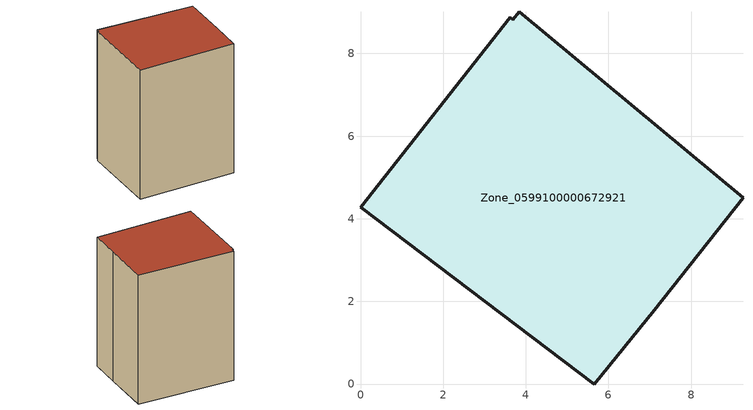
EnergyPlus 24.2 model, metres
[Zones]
Zone_0599100000672921
 floor ground (C_G): 3.84,9 9.26,4.5 7.11,1.78 5.66,0 0,4.28 3.62,8.87 3.69,8.82 z3.29
 wall outside (C_F): 7.11,1.78 9.26,4.5 3.84,9 3.69,8.82 3.62,8.87 0,4.28 5.66,0 7.11,1.78 z3.29:13
 roof outside (C_R): 9.26,4.5 3.84,9 3.69,8.82 3.62,8.87 0,4.28 5.66,0 7.11,1.78 z13
[BUILDING]
Pand.0599100000672921: North Axis=0; Terrain=City; Loads Convergence Tolerance Value=0.04; Temperature Convergence Tolerance Value=0.4; Solar Distribution=FullExterior; Maximum Number of Warmup Days=25; Minimum Number of Warmup Days=1
[Site:Location]
Rotterdam.The.Hague.AP_ZH_NLD Design_Conditions: Latitude=51.96; Longitude=4.45; Time Zone=1; Elevation=-4.5
[SITE:GROUNDTEMPERATURE:BUILDINGSURFACE]
18, 18, 18, 18, 18, 18, 18, 18, 18, 18, 18, 18
[MATERIAL] Thermal Absorptance=0.9; Solar Absorptance=0.7; Visible Absorptance=0.7
Name | Roughness | Thickness | Conductivity | Density | Specific Heat
G.TC.1946 | MediumSmooth | 0.15 | 1 | 540 | 1210
F.TC.1946 | Rough | 0.3 | 0.857143 | 1920 | 840
R.TC.1946 | MediumRough | 0.2 | 0.909091 | 1500 | 1000
[CONSTRUCTION]
C_G: G.TC.1946
C_F: F.TC.1946
C_R: R.TC.1946
[ZONE]
Zone_0599100000672921: Type=1; Multiplier=1; Ceiling Height=Autocalculate; Volume=Autocalculate; Floor Area=autocalculate; Part of Total Floor Area=Yes
[ZONEINFILTRATION:DESIGNFLOWRATE]
Infil_Zone_0599100000672921: Zone or ZoneList or Space or SpaceList=Zone_0599100000672921; Schedule=AlwaysOn; Design Flow Rate Calculation Method=Flow/Area; Flow Rate per Floor Area=0.003; Constant Term Coefficient=1; Temperature Term Coefficient=0; Velocity Term Coefficient=0; Velocity Squared Term Coefficient=0
[HVACTEMPLATE:ZONE:IDEALLOADSAIRSYSTEM]
Zone_0599100000672921: Maximum Heating Supply Air Temperature=50; Minimum Cooling Supply Air Temperature=13; Maximum Heating Supply Air Humidity Ratio=0.0156; Minimum Cooling Supply Air Humidity Ratio=0.0077; Heating Limit=NoLimit; Cooling Limit=NoLimit; Dehumidification Control Type=ConstantSensibleHeatRatio; Cooling Sensible Heat Ratio=0.7; Dehumidification Setpoint=60; Humidification Control Type=None; Humidification Setpoint=30; Outdoor Air Method=None; Outdoor Air Flow Rate per Person=0.00944; Outdoor Air Flow Rate per Zone Floor Area=0; Outdoor Air Flow Rate per Zone=0; Demand Controlled Ventilation Type=None; Outdoor Air Economizer Type=NoEconomizer; Heat Recovery Type=None; Sensible Heat Recovery Effectiveness=0.7; Latent Heat Recovery Effectiveness=0.65
[ZONECONTROL:THERMOSTAT]
ThermostatControl_Zone_0599100000672921: Zone or ZoneList=Zone_0599100000672921; Control Type Schedule=DualSetpointControlType; Control 1=Thermostat_Zone_0599100000672921; Temperature Difference Between Cutout And Setpoint=0
[THERMOSTATSETPOINT:DUALSETPOINT]
Thermostat_Zone_0599100000672921: Heating Setpoint Temperature Schedule=HeatingSetpoint_Zone_0599100000672921; Cooling Setpoint Temperature Schedule=CoolingSetpoint_Zone_0599100000672921
[SCHEDULE:COMPACT]
HeatingSetpoint_Zone_0599100000672921: Through: 12/31, For: AllDays, Until: 24:00, 21
CoolingSetpoint_Zone_0599100000672921: Through: 12/31, For: AllDays, Until: 24:00, 24
DualSetpointControlType: Through: 12/31, For: AllDays, Until: 24:00, 4
AlwaysOn: Through: 12/31, For: AllDays, Until: 24:00, 1
